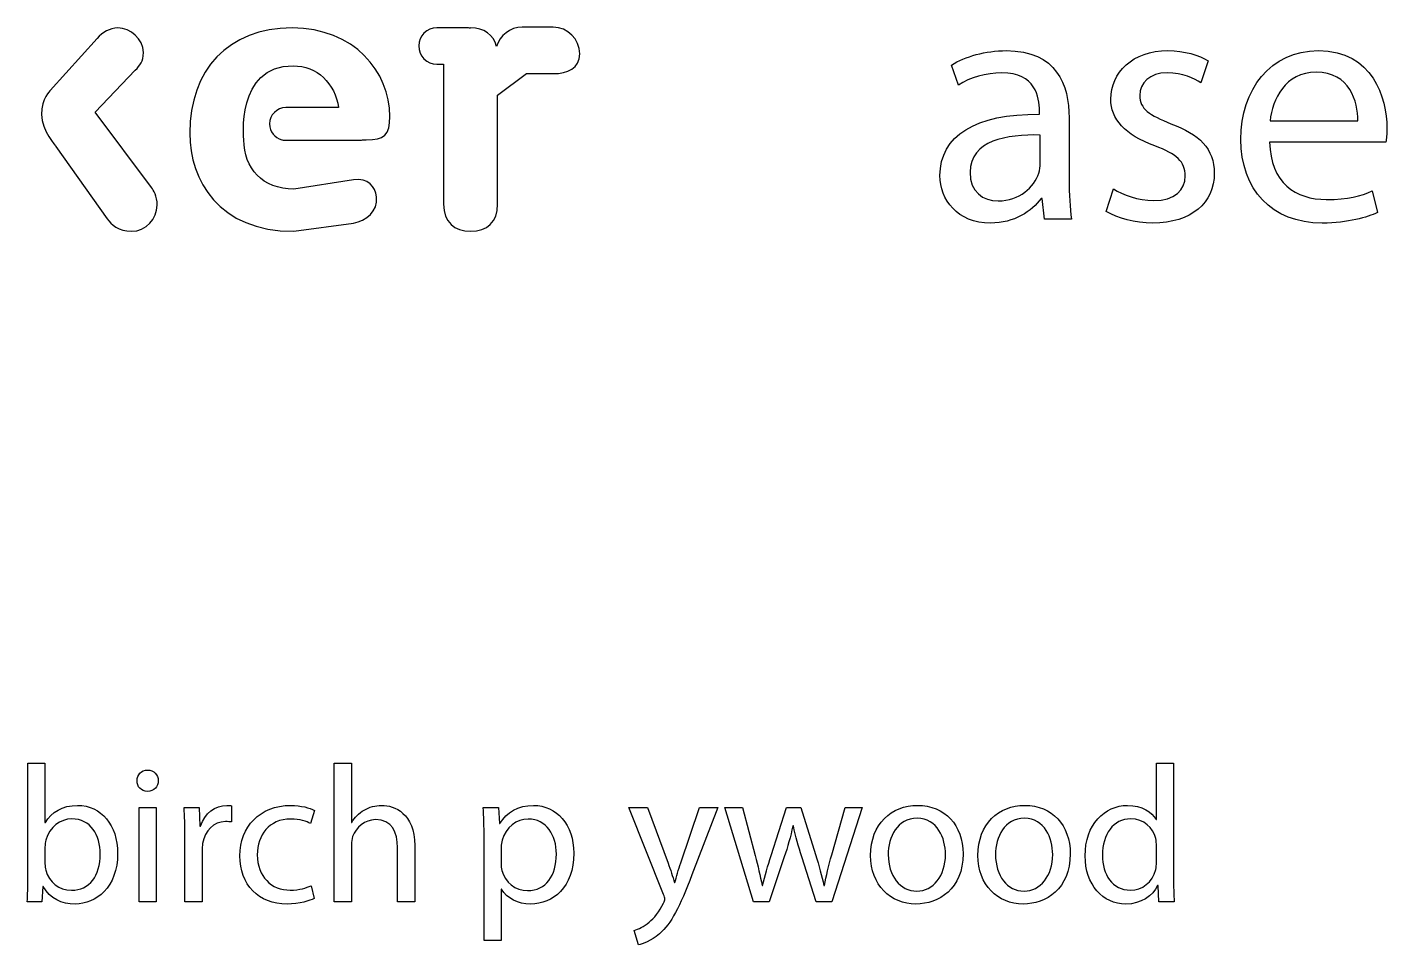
# Model space of a CAD drawing. Header units: millimetres. Extents: x -127 to 1881, y -61 to 1624.
# Drawn here: x 256.9 to 409.2, y 1489.9 to 1592.8 of the extents above; entities that cross this region are included whole.
import ezdxf

# ---------------------------------------------------------------- set-up
doc = ezdxf.new("R2010")
doc.units = ezdxf.units.MM
doc.layers.get('0').update_dxf_attribs({"linetype": 'CONTINUOUS', "true_color": 0xffffff})

msp = doc.modelspace()

# ---------------------------------------------------------------- linework, layer by layer
at = {"color": 7, "true_color": 0xffffff}
for points in [[(306.04, 1592.72), (302.8, 1592.72)], [(315.82, 1592.78), (312.36, 1592.78)], [(264.73, 1591.52), (259.46, 1585.67)], [(389.22, 1589), (388.41, 1586.55)], [(270.84, 1574.79), (264.53, 1583.26), (269.01, 1587.95)], [(302.8, 1588.64), (303.55, 1588.64), (303.55, 1572.93)], [(309.61, 1572.93), (309.61, 1585.15), (312.83, 1587.58), (315.82, 1587.58)], [(361.24, 1586.28), (360.47, 1588.54)], [(291.78, 1583.77), (285.89, 1583.77)], [(370.31, 1583.03), (370.31, 1583.41)], [(373.64, 1582.61), (373.64, 1575.68), (373.64, 1575.68)], [(396.15, 1582.3), (405.98, 1582.3)], [(285.43, 1580.16), (285.43, 1580.15), (285.46, 1580.15)], [(285.89, 1580.1), (294.03, 1580.1)], [(294.46, 1580.15), (294.87, 1580.15)], [(370.39, 1577.48), (370.39, 1580.69)], [(409.12, 1579.89), (396.11, 1579.89), (396.11, 1579.89)], [(260.12, 1579.4), (265.85, 1571.31)], [(293.45, 1575.67), (286.79, 1574.64), (286.78, 1574.63)], [(377.81, 1572.12), (378.62, 1574.65)], [(407.59, 1574.42), (408.2, 1572)], [(373.91, 1571.24), (370.88, 1571.24), (370.62, 1573.57), (370.5, 1573.57)], [(286.78, 1569.9), (293.45, 1570.82)], [(256.98, 1510.27), (258.89, 1510.27), (258.89, 1503.61), (258.93, 1503.61)], [(256.98, 1497.46), (256.98, 1510.27), (256.98, 1510.27)], [(291.3, 1510.27), (293.23, 1510.27), (293.23, 1503.63), (293.27, 1503.63)], [(293.23, 1501.12), (293.23, 1494.72), (291.3, 1494.72), (291.3, 1510.27)], [(383.38, 1503.94), (383.43, 1503.94), (383.43, 1510.27), (385.33, 1510.27), (385.33, 1510.27)], [(385.33, 1510.27), (385.33, 1497.46)], [(271.58, 1508.3), (271.58, 1508.3)], [(269.44, 1505.32), (271.36, 1505.32), (271.36, 1494.72), (269.44, 1494.72), (269.44, 1505.32), (269.44, 1505.32)], [(274.47, 1505.32), (276.16, 1505.32), (276.24, 1503.22), (276.31, 1503.22)], [(279.79, 1505.49), (279.79, 1503.68)], [(308, 1505.32), (309.71, 1505.32), (309.82, 1503.5), (309.86, 1503.5)], [(328.2, 1495.56), (324.31, 1505.32), (326.41, 1505.32)], [(326.41, 1505.32), (328.71, 1499.06)], [(330.13, 1499.1), (332.23, 1505.32), (334.27, 1505.32), (331.38, 1497.77)], [(341.73, 1499.76), (340.02, 1494.72), (338.27, 1494.72), (335.08, 1505.32), (337.05, 1505.32)], [(337.05, 1505.32), (338.47, 1499.93)], [(340.24, 1499.91), (341.97, 1505.32), (343.59, 1505.32), (345.23, 1500.02)], [(347.05, 1500), (348.56, 1505.32), (350.46, 1505.32), (347.05, 1494.72), (345.3, 1494.72), (343.68, 1499.78)], [(289.09, 1504.97), (288.65, 1503.5)], [(342.74, 1503.26), (342.69, 1503.26)], [(258.89, 1500.85), (258.89, 1498.97)], [(276.49, 1500.37), (276.49, 1494.72), (274.56, 1494.72), (274.56, 1502.01)], [(300.32, 1501.03), (300.32, 1494.72), (298.39, 1494.72), (298.39, 1500.81)], [(310.04, 1496.15), (309.99, 1496.15), (309.99, 1490.39), (308.09, 1490.39), (308.09, 1501.86), (308.09, 1501.86)], [(309.99, 1500.88), (309.99, 1499.04)], [(383.43, 1499.17), (383.43, 1501.01)], [(361.76, 1500.11), (361.76, 1500.11)], [(373.77, 1500.11), (373.77, 1500.11)], [(258.69, 1496.45), (258.65, 1496.45), (258.54, 1494.72), (256.9, 1494.72)], [(288.72, 1496.54), (289.05, 1495.1)], [(329.41, 1496.89), (329.45, 1496.89)], [(339.24, 1496.56), (339.3, 1496.56)], [(346.17, 1496.56), (346.24, 1496.56)], [(385.42, 1494.72), (383.71, 1494.72), (383.62, 1496.56), (383.56, 1496.56)], [(325.38, 1489.91), (324.9, 1491.51)]]:
    msp.add_lwpolyline(points, dxfattribs=at)
for points in [[(267.06, 1592.69), (266.14, 1592.69), (265.35, 1592.19), (264.73, 1591.52)], [(269.92, 1589.95), (269.92, 1591.48), (268.43, 1592.69), (267.06, 1592.69)], [(286.57, 1592.69), (279.39, 1592.69), (275.11, 1587.95), (275.11, 1580.9)], [(297.53, 1582.76), (297.53, 1587.75), (293.55, 1592.69), (286.57, 1592.69)], [(302.8, 1592.72), (301.67, 1592.72), (300.76, 1591.81), (300.76, 1590.68)], [(306.46, 1592.68), (306.33, 1592.71), (306.19, 1592.72), (306.04, 1592.72)], [(306.58, 1592.69), (306.54, 1592.69), (306.5, 1592.68), (306.46, 1592.68)], [(309.49, 1590.61), (309.16, 1591.97), (308.09, 1592.69), (306.58, 1592.69)], [(312.36, 1592.78), (310.99, 1592.78), (309.85, 1591.86), (309.49, 1590.61)], [(318.81, 1589.79), (318.81, 1591.44), (317.47, 1592.78), (315.82, 1592.78)], [(300.76, 1590.68), (300.76, 1589.55), (301.67, 1588.64), (302.8, 1588.64)], [(269.01, 1587.95), (269.55, 1588.54), (269.92, 1588.87), (269.92, 1589.95)], [(315.82, 1587.58), (317.47, 1587.58), (318.81, 1588.13), (318.81, 1589.79)], [(360.47, 1588.54), (362, 1589.5), (364.26, 1590.15), (366.6, 1590.15)], [(366.6, 1590.15), (372.26, 1590.15), (373.64, 1586.28), (373.64, 1582.61)], [(378.31, 1584.71), (378.31, 1587.7), (380.76, 1590.15), (384.7, 1590.15)], [(384.7, 1590.15), (386.58, 1590.15), (388.22, 1589.65), (389.22, 1589)], [(392.89, 1580.2), (392.89, 1585.78), (396.18, 1590.15), (401.58, 1590.15)], [(401.58, 1590.15), (407.67, 1590.15), (409.24, 1584.86), (409.24, 1581.46)], [(281.18, 1580.15), (281.18, 1580.15), (280.19, 1588.45), (286.7, 1588.45)], [(286.7, 1588.45), (289.35, 1588.45), (291.4, 1586.49), (291.78, 1583.77)], [(366.1, 1587.66), (364.34, 1587.66), (362.54, 1587.16), (361.24, 1586.28)], [(370.31, 1583.41), (370.31, 1584.9), (369.89, 1587.7), (366.1, 1587.66)], [(384.63, 1587.66), (382.64, 1587.66), (381.56, 1586.51), (381.56, 1585.13)], [(388.41, 1586.55), (387.69, 1587.01), (386.35, 1587.66), (384.63, 1587.66)], [(401.31, 1587.74), (397.87, 1587.74), (396.41, 1584.64), (396.15, 1582.3)], [(405.98, 1582.3), (406.02, 1584.41), (405.1, 1587.74), (401.31, 1587.74)], [(259.46, 1585.67), (259.46, 1585.67), (258.5, 1584.78), (258.5, 1583.01)], [(383.25, 1579.47), (379.88, 1580.69), (378.31, 1582.49), (378.31, 1584.71)], [(381.56, 1585.13), (381.56, 1583.6), (382.64, 1582.91), (385.05, 1581.96)], [(258.5, 1583.01), (258.5, 1581.18), (260.12, 1579.4), (260.12, 1579.4)], [(285.89, 1583.77), (284.87, 1583.77), (284.05, 1582.95), (284.05, 1581.94)], [(359.17, 1576.14), (359.17, 1580.62), (363.15, 1583.07), (370.31, 1583.03)], [(284.05, 1581.94), (284.05, 1581.08), (284.64, 1580.36), (285.43, 1580.16)], [(294.87, 1580.15), (296.91, 1580.15), (297.53, 1580.69), (297.53, 1582.76)], [(385.05, 1581.96), (388.22, 1580.77), (389.91, 1579.16), (389.91, 1576.41)], [(409.24, 1581.46), (409.24, 1580.77), (409.2, 1580.27), (409.12, 1579.89)], [(275.11, 1580.9), (275.11, 1575.62), (278.31, 1569.9), (286.78, 1569.9)], [(286.78, 1574.63), (283.25, 1574.63), (281.18, 1576.95), (281.18, 1580.15)], [(285.46, 1580.15), (285.6, 1580.12), (285.74, 1580.1), (285.89, 1580.1)], [(294.03, 1580.1), (294.18, 1580.1), (294.32, 1580.12), (294.46, 1580.15)], [(370.39, 1580.69), (366.71, 1580.77), (362.54, 1580.12), (362.54, 1576.52)], [(402, 1570.82), (396.3, 1570.82), (392.89, 1574.61), (392.89, 1580.2)], [(396.11, 1579.89), (396.18, 1575.33), (399.06, 1573.46), (402.46, 1573.46)], [(386.65, 1576.1), (386.65, 1577.71), (385.7, 1578.55), (383.25, 1579.47)], [(370.23, 1576.41), (370.35, 1576.79), (370.39, 1577.17), (370.39, 1577.48)], [(296.05, 1573.76), (295.93, 1574.89), (295.07, 1575.9), (293.45, 1575.67)], [(364.84, 1570.82), (361.09, 1570.82), (359.17, 1573.46), (359.17, 1576.14)], [(362.54, 1576.52), (362.54, 1574.3), (364, 1573.31), (365.68, 1573.31)], [(365.68, 1573.31), (368.13, 1573.31), (369.7, 1574.84), (370.23, 1576.41)], [(373.64, 1575.68), (373.64, 1574.07), (373.72, 1572.5), (373.91, 1571.24)], [(389.91, 1576.41), (389.91, 1573.11), (387.34, 1570.82), (383.02, 1570.82)], [(383.09, 1573.34), (385.51, 1573.34), (386.65, 1574.53), (386.65, 1576.1)], [(271.46, 1572.84), (271.46, 1573.84), (271.04, 1574.5), (270.84, 1574.79)], [(293.45, 1570.82), (294.88, 1571.08), (296.22, 1572.12), (296.05, 1573.76)], [(378.62, 1574.65), (379.65, 1574.03), (381.41, 1573.34), (383.09, 1573.34)], [(402.46, 1573.46), (404.87, 1573.46), (406.37, 1573.88), (407.59, 1574.42)], [(268.59, 1569.9), (270.21, 1569.9), (271.46, 1571.31), (271.46, 1572.84)], [(303.55, 1572.93), (303.55, 1570.93), (304.76, 1569.9), (306.58, 1569.9)], [(306.58, 1569.9), (308.41, 1569.9), (309.61, 1570.93), (309.61, 1572.93)], [(370.5, 1573.57), (369.47, 1572.12), (367.48, 1570.82), (364.84, 1570.82)], [(265.85, 1571.31), (266.31, 1570.64), (267.1, 1569.9), (268.59, 1569.9)], [(383.02, 1570.82), (380.99, 1570.82), (379.11, 1571.35), (377.81, 1572.12)], [(408.2, 1572), (407.02, 1571.47), (404.95, 1570.82), (402, 1570.82)], [(269.2, 1508.3), (269.2, 1508.95), (269.68, 1509.5), (270.4, 1509.5)], [(270.36, 1507.11), (269.66, 1507.11), (269.2, 1507.64), (269.2, 1508.3)], [(271.58, 1508.3), (271.58, 1507.64), (271.12, 1507.11), (270.36, 1507.11)], [(270.4, 1509.5), (271.1, 1509.5), (271.58, 1508.97), (271.58, 1508.3)], [(258.93, 1503.61), (259.61, 1504.79), (260.84, 1505.54), (262.54, 1505.54)], [(262.54, 1505.54), (265.19, 1505.54), (267.03, 1503.35), (267.03, 1500.15)], [(274.56, 1502.01), (274.56, 1503.26), (274.54, 1504.33), (274.47, 1505.32)], [(276.31, 1503.22), (276.79, 1504.64), (277.97, 1505.54), (279.26, 1505.54)], [(279.26, 1505.54), (279.46, 1505.54), (279.61, 1505.52), (279.79, 1505.49)], [(280.73, 1499.89), (280.73, 1503.15), (282.96, 1505.54), (286.42, 1505.54)], [(286.42, 1505.54), (287.56, 1505.54), (288.57, 1505.25), (289.09, 1504.97)], [(294.65, 1505.01), (295.22, 1505.34), (295.9, 1505.54), (296.62, 1505.54)], [(296.62, 1505.54), (298.04, 1505.54), (300.32, 1504.66), (300.32, 1501.03)], [(308.09, 1501.86), (308.09, 1503.22), (308.05, 1504.31), (308, 1505.32)], [(309.86, 1503.5), (310.63, 1504.79), (311.9, 1505.54), (313.63, 1505.54)], [(313.63, 1505.54), (316.21, 1505.54), (318.14, 1503.37), (318.14, 1500.18)], [(351.4, 1499.93), (351.4, 1503.46), (353.75, 1505.54), (356.66, 1505.54)], [(356.66, 1505.54), (359.7, 1505.54), (361.76, 1503.33), (361.76, 1500.11)], [(363.42, 1499.93), (363.42, 1503.46), (365.76, 1505.54), (368.67, 1505.54)], [(368.67, 1505.54), (371.72, 1505.54), (373.77, 1503.33), (373.77, 1500.11)], [(375.44, 1499.87), (375.41, 1503.39), (377.63, 1505.54), (380.19, 1505.54)], [(380.19, 1505.54), (381.83, 1505.54), (382.9, 1504.77), (383.38, 1503.94)], [(261.91, 1504.03), (260.62, 1504.03), (259.39, 1503.11), (259, 1501.66)], [(265.08, 1500.09), (265.08, 1502.21), (263.99, 1504.03), (261.91, 1504.03)], [(279.13, 1503.72), (277.78, 1503.72), (276.81, 1502.71), (276.55, 1501.27)], [(279.79, 1503.68), (279.59, 1503.72), (279.4, 1503.72), (279.13, 1503.72)], [(286.42, 1504.01), (283.99, 1504.01), (282.68, 1502.19), (282.68, 1500)], [(288.65, 1503.5), (288.2, 1503.74), (287.47, 1504.01), (286.42, 1504.01)], [(293.27, 1503.63), (293.58, 1504.18), (294.06, 1504.68), (294.65, 1505.01)], [(295.94, 1503.94), (294.7, 1503.94), (293.73, 1503.06), (293.36, 1502.04)], [(298.39, 1500.81), (298.39, 1502.52), (297.76, 1503.94), (295.94, 1503.94)], [(313.04, 1504.01), (311.72, 1504.01), (310.48, 1503.09), (310.13, 1501.64)], [(316.19, 1500.09), (316.19, 1502.19), (315.07, 1504.01), (313.04, 1504.01)], [(356.61, 1504.09), (354.36, 1504.09), (353.37, 1501.99), (353.37, 1500)], [(359.79, 1500.04), (359.79, 1501.84), (358.89, 1504.09), (356.61, 1504.09)], [(368.63, 1504.09), (366.38, 1504.09), (365.39, 1501.99), (365.39, 1500)], [(371.8, 1500.04), (371.8, 1501.84), (370.91, 1504.09), (368.63, 1504.09)], [(380.56, 1504.03), (378.57, 1504.03), (377.38, 1502.28), (377.38, 1499.96)], [(383.34, 1501.82), (383.05, 1503.02), (382, 1504.03), (380.56, 1504.03)], [(342.69, 1503.26), (342.43, 1501.99), (342.1, 1500.9), (341.73, 1499.76)], [(343.68, 1499.78), (343.31, 1500.96), (343, 1502.01), (342.74, 1503.26)], [(259, 1501.66), (258.93, 1501.42), (258.89, 1501.16), (258.89, 1500.85)], [(276.55, 1501.27), (276.51, 1501.01), (276.49, 1500.68), (276.49, 1500.37)], [(293.36, 1502.04), (293.25, 1501.75), (293.23, 1501.47), (293.23, 1501.12)], [(310.13, 1501.64), (310.06, 1501.4), (309.99, 1501.12), (309.99, 1500.88)], [(383.43, 1501.01), (383.43, 1501.25), (383.4, 1501.58), (383.34, 1501.82)], [(261.86, 1496.02), (263.9, 1496.02), (265.08, 1497.66), (265.08, 1500.09)], [(267.03, 1500.15), (267.03, 1496.37), (264.62, 1494.48), (262.26, 1494.48)], [(286.01, 1494.48), (282.81, 1494.48), (280.73, 1496.65), (280.73, 1499.89)], [(282.68, 1500), (282.68, 1497.55), (284.25, 1496.04), (286.36, 1496.04)], [(309.99, 1499.04), (309.99, 1498.75), (310.02, 1498.49), (310.08, 1498.25)], [(312.97, 1495.99), (315.01, 1495.99), (316.19, 1497.66), (316.19, 1500.09)], [(318.14, 1500.18), (318.14, 1496.37), (315.8, 1494.48), (313.3, 1494.48)], [(328.71, 1499.06), (328.97, 1498.36), (329.23, 1497.53), (329.41, 1496.89)], [(329.45, 1496.89), (329.65, 1497.53), (329.87, 1498.34), (330.13, 1499.1)], [(338.47, 1499.93), (338.75, 1498.75), (339.04, 1497.66), (339.24, 1496.56)], [(339.3, 1496.56), (339.54, 1497.64), (339.89, 1498.77), (340.24, 1499.91)], [(345.23, 1500.02), (345.63, 1498.75), (345.93, 1497.64), (346.17, 1496.56)], [(346.24, 1496.56), (346.41, 1497.64), (346.7, 1498.75), (347.05, 1500)], [(356.48, 1494.48), (353.64, 1494.48), (351.4, 1496.59), (351.4, 1499.93)], [(353.37, 1500), (353.37, 1497.68), (354.69, 1495.93), (356.57, 1495.93)], [(361.76, 1500.11), (361.76, 1496.19), (359.02, 1494.48), (356.48, 1494.48)], [(356.57, 1495.93), (358.41, 1495.93), (359.79, 1497.66), (359.79, 1500.04)], [(368.5, 1494.48), (365.65, 1494.48), (363.42, 1496.59), (363.42, 1499.93)], [(365.39, 1500), (365.39, 1497.68), (366.7, 1495.93), (368.59, 1495.93)], [(373.77, 1500.11), (373.77, 1496.19), (371.04, 1494.48), (368.5, 1494.48)], [(368.59, 1495.93), (370.42, 1495.93), (371.8, 1497.66), (371.8, 1500.04)], [(379.99, 1494.48), (377.43, 1494.48), (375.44, 1496.65), (375.44, 1499.87)], [(377.38, 1499.96), (377.38, 1497.81), (378.46, 1496.04), (380.51, 1496.04)], [(383.34, 1498.34), (383.4, 1498.6), (383.43, 1498.86), (383.43, 1499.17)], [(258.89, 1498.97), (258.89, 1498.73), (258.91, 1498.49), (258.98, 1498.27)], [(258.98, 1498.27), (259.33, 1496.94), (260.46, 1496.02), (261.86, 1496.02)], [(310.08, 1498.25), (310.43, 1496.91), (311.59, 1495.99), (312.97, 1495.99)], [(331.38, 1497.77), (330, 1494.13), (329.06, 1492.3), (327.74, 1491.14)], [(380.51, 1496.04), (381.81, 1496.04), (382.99, 1496.91), (383.34, 1498.34)], [(256.9, 1494.72), (256.94, 1495.45), (256.98, 1496.52), (256.98, 1497.46)], [(262.26, 1494.48), (260.73, 1494.48), (259.5, 1495.08), (258.69, 1496.45)], [(286.36, 1496.04), (287.45, 1496.04), (288.17, 1496.3), (288.72, 1496.54)], [(313.3, 1494.48), (311.9, 1494.48), (310.67, 1495.1), (310.04, 1496.15)], [(383.56, 1496.56), (382.99, 1495.38), (381.72, 1494.48), (379.99, 1494.48)], [(385.33, 1497.46), (385.33, 1496.52), (385.37, 1495.45), (385.42, 1494.72)], [(289.05, 1495.1), (288.55, 1494.86), (287.43, 1494.48), (286.01, 1494.48)], [(326.58, 1492.45), (327.11, 1492.86), (327.74, 1493.61), (328.2, 1494.59)], [(328.36, 1495.05), (328.36, 1495.16), (328.31, 1495.32), (328.2, 1495.56)], [(328.2, 1494.59), (328.29, 1494.79), (328.36, 1494.94), (328.36, 1495.05)], [(324.9, 1491.51), (325.38, 1491.66), (326.01, 1491.97), (326.58, 1492.45)], [(327.74, 1491.14), (326.78, 1490.33), (325.86, 1490), (325.38, 1489.91)]]:
    msp.add_open_spline(points, degree=3, dxfattribs=at)

doc.saveas('drawing.dxf')
